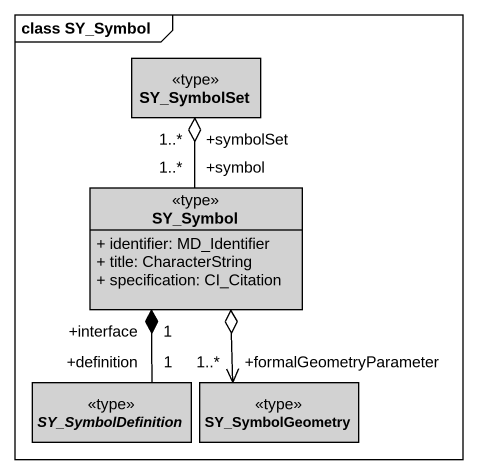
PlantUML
@startuml
mainframe class SY_Symbol
hide circle
hide empty members
skinparam classAttributeIconSize 0
class SY_SymbolSet <<type>> #D2D2D2
class SY_Symbol <<type>> #D2D2D2 {
  + identifier: MD_Identifier
  + title: CharacterString
  + specification: CI_Citation
}
abstract class SY_SymbolDefinition <<type>> #D2D2D2
class SY_SymbolGeometry <<type>> #D2D2D2
SY_Symbol "+symbol\n1..*" -up-o "+symbolSet\n1..*" SY_SymbolSet
SY_SymbolDefinition "+definition\n1" -up-* "+interface\n1" SY_Symbol
SY_SymbolGeometry "+formalGeometryParameter\n1..*" <-up-o SY_Symbol
@enduml
